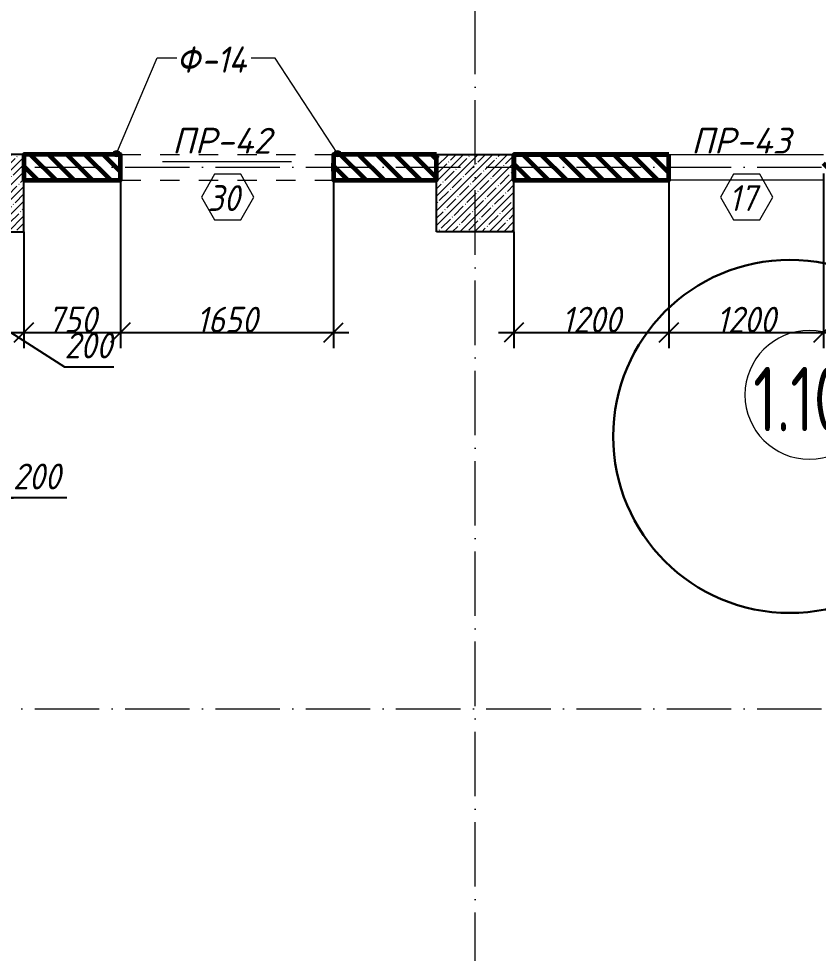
# Model space of a CAD drawing. Header units: millimetres. Extents: x 12986 to 523328, y -9759 to 30092.
# Drawn here: x 91767 to 97967, y 1703 to 8953 of the extents above; entities that cross this region are included whole.
import ezdxf

# ---------------------------------------------------------------- set-up
doc = ezdxf.new("R2010")
doc.units = ezdxf.units.MM
doc.linetypes.add('50_200_ШТРИХ_1Т_ш5_п1_п1_', pattern=[700, 500, -100, 0, -100])
doc.linetypes.add('Штрих короткий', pattern=[300, 150, -150])
doc.layers.add('0)Допникки кружки', color=7, linetype='Continuous', plot=False)
for name, color, linetype, lineweight in [('5) Блок ячеистый', 160, 'Continuous', 60), ('A-ANNO-DIMS', 7, 'Continuous', 9), ('A-AREA-IDEN', 7, 'Continuous', 9), ('A-DETL-2', 7, 'Continuous', 5), ('A-DOOR-2', 7, 'Continuous', 5), ('A-DOOR-3', 7, 'Штрих короткий', 5), ('A-DOOR-IDEN', 7, 'Continuous', 9), ('A-GENM-1', 7, 'Continuous', 25), ('A-GENM-IDEN', 7, 'Continuous', 9), ('A-GLAZ-IDEN', 7, 'Continuous', 9), ('I-WALL', 7, 'Continuous', 5), ('S-COLS', 7, 'Continuous', 9), ('S-COLS-1', 7, 'Continuous', 5), ('S-COLS-2', 7, 'Continuous', 25), ('Оси-2', 7, '50_200_ШТРИХ_1Т_ш5_п1_п1_', 9)]:
    doc.layers.add(name, color=color, linetype=linetype, lineweight=lineweight)
doc.styles.add('ISOCPEUR_I_3', font='isocpeui.ttf', dxfattribs={"width": 0.9, "height": 200})
doc.styles.add('ISOCPEUR_I_5', font='isocpeui.ttf', dxfattribs={"height": 200})
doc.styles.add('СПДС', font='ГОСТ тип А.ttf', dxfattribs={"width": 0.9})
doc.dimstyles.new('ISO-2_0_0_9К_СРЕДНИЙ_6', dxfattribs={"dimscale": 304.8, "dimtxt": 199.196235, "dimasz": 0.492126, "dimexe": 0.393701, "dimexo": 0, "dimgap": 0, "dimtad": 1, "dimdec": 0, "dimzin": 0, "dimdsep": 46, "dimtxsty": 'ISOCPEUR_I_3', "dimblk1": 'OBLIQUE', "dimblk2": 'OBLIQUE', "dimsah": 1, "dimcen": 0.09, "dimdle": 0.393701, "dimazin": 0, "dimtfac": 1, "dimtdec": 4, "dimtix": 1, "dimtmove": 1, "dimatfit": 3, "dimfxl": 1, "dimtvp": 1, "dimtolj": 1, "dimtzin": 0, "dimarcsym": 2})
doc.dimstyles.new('ISO-2_0_0_9К_СРЕДНИЙ_7', dxfattribs={"dimscale": 304.8, "dimtxt": 199.196235, "dimasz": 0.492126, "dimexe": 0.393701, "dimexo": 0, "dimgap": 0, "dimtad": 1, "dimdec": 0, "dimzin": 0, "dimdsep": 46, "dimtxsty": 'ISOCPEUR_I_3', "dimblk1": 'OBLIQUE', "dimblk2": 'OBLIQUE', "dimsah": 1, "dimcen": 0.09, "dimdle": 0.393701, "dimazin": 0, "dimtfac": 1, "dimtdec": 4, "dimtix": 1, "dimtmove": 0, "dimatfit": 3, "dimfxl": 1, "dimtvp": 1, "dimtolj": 1, "dimtzin": 0, "dimarcsym": 2})
pattern_1 = [(135, (61996.89, 0), (-70.71068, -70.71068), [])]

# ---------------------------------------------------------------- blocks, each defined once
blk = doc.blocks.new('BSC_Колонна _Прямоугольная - 600х600-23286269-АР1_Кладочный план 1 этажа')
at = {"layer": 'S-COLS-1'}
h = blk.add_hatch(dxfattribs=at)
h.set_pattern_fill('FP_7', color=256, style=0, pattern_type=2)
h.set_pattern_definition([(45, (-29510, -7600), (-57.02463, 57.02463), []), (45, (-29452.98, -7600), (-57.02463, 57.02463), [100.806, -20.161, 3.353, -16.808])])
h.paths.add_polyline_path([(-300, -300), (300, -300), (300, 300), (-300, 300)], flags=0)
at = {"layer": 'S-COLS-2'}
for p, q in [((300, 300), (-300, 300)), ((-300, 300), (-300, -300)), ((300, -300), (300, 300)), ((-300, -300), (300, -300))]:
    blk.add_line(p, q, dxfattribs=at)
blk = doc.blocks.new('Проем_Дверь_БезПР - 1650х2400h витражный-V81-АР1_Кладочный план 1 этажа')
at = {"layer": 'A-DOOR-3'}
for p, q in [((819, 100), (-819, 100)), ((819, -100), (-819, -100))]:
    blk.add_line(p, q, dxfattribs=at)
blk = doc.blocks.new('Фахверк_СКБ_Уголок - Ф-14_200х4010 h _потолок _3_880_-26977327-АР1_Кладочный план 1 этажа')
at = {"layer": 'A-GENM-1'}
for p, q in [((200, 156), (125, 156)), ((125, 156), (125, 81)), ((131, 81), (131, 150)), ((131, 150), (200, 150)), ((200, 150), (200, 156)), ((125, 81), (131, 81)), ((131, 19), (125, 19)), ((125, 19), (125, -56)), ((131, -50), (131, 19)), ((125, -56), (200, -56)), ((200, -50), (131, -50)), ((200, -56), (200, -50))]:
    blk.add_line(p, q, dxfattribs=at)
blk = doc.blocks.new('AAR_СКБ_Марка_Двери_Перемычка и проем - Марка перемычки и проема-25306769-АР1_Кладочный план 1 этажа')
at = {"layer": 'A-DOOR-IDEN'}
for p, q in [((-5, 0), (5, 0)), ((-0.968, -0.984), (-1.986, -2.747)), ((1.067, -0.984), (-0.968, -0.984)), ((2.085, -2.747), (1.067, -0.984)), ((-1.986, -2.747), (-0.968, -4.509)), ((1.067, -4.509), (2.085, -2.747)), ((-0.968, -4.509), (1.067, -4.509))]:
    blk.add_line(p, q, dxfattribs=at)
blk = doc.blocks.new('AAR_СКБ_Марка_Окна_Перемычка и проем - Марка проема-25443838-АР1_Кладочный план 1 этажа')
at = {"layer": 'A-GLAZ-IDEN'}
for p, q in [((-0.968, -0.984), (-1.986, -2.747)), ((1.067, -0.984), (-0.968, -0.984)), ((2.085, -2.747), (1.067, -0.984)), ((-1.986, -2.747), (-0.968, -4.509)), ((1.067, -4.509), (2.085, -2.747)), ((-0.968, -4.509), (1.067, -4.509))]:
    blk.add_line(p, q, dxfattribs=at)
blk = doc.blocks.new('_Oblique')
at = {"color": 0, "linetype": 'ByBlock', "lineweight": -2}
blk.add_line((-0.5, -0.5), (0.5, 0.5), dxfattribs=at)
blk = doc.blocks.new('DIMBLOCK733-АР1_Кладочный план 1 этажа')
at = {"layer": 'A-ANNO-DIMS', "color": 0, "lineweight": -2, "transparency": 16777216}
for p, q in [((91406.6, 5341.4), (91406.6, 5115.3)), ((91606.6, 5341.4), (91606.6, 5115.3)), ((91286.6, 5235.3), (91726.6, 5235.3)), ((92140.5, 5235.3), (91606.6, 5235.3))]:
    blk.add_line(p, q, dxfattribs=at)
at = {"layer": 'Defpoints', "color": 0, "transparency": 16777216}
for p in [(91406.6, 5341.4), (91606.6, 5341.4), (91606.6, 5235.3)]:
    blk.add_point(p, dxfattribs=at)
at = {"layer": 'A-ANNO-DIMS', "color": 0, "lineweight": -2, "transparency": 16777216, "xscale": 150, "yscale": 150, "zscale": 150, "rotation": 180}
blk.add_blockref('_Oblique', (91406.6, 5235.3), dxfattribs=at)
at = {"layer": 'A-ANNO-DIMS', "color": 0, "lineweight": -2, "transparency": 16777216, "xscale": 150, "yscale": 150, "zscale": 150}
blk.add_blockref('_Oblique', (91606.6, 5235.3), dxfattribs=at)
at = {"layer": 'A-ANNO-DIMS', "color": 0, "transparency": 16777216, "insert": (91721.8, 5502), "char_height": 200, "width": 455.087, "attachment_point": 1, "line_spacing_factor": 1.149209, "style": 'ISOCPEUR_I_3'}
blk.add_mtext('\\A1;200', dxfattribs=at)
blk = doc.blocks.new('DIMBLOCK740-АР1_Кладочный план 1 этажа')
at = {"layer": 'A-ANNO-DIMS', "color": 0, "lineweight": -2, "transparency": 16777216}
for p, q in [((96806.9, 7750.7), (96806.9, 6398.2)), ((95606.9, 7300), (95606.9, 6398.2)), ((95486.9, 6518.2), (96926.9, 6518.2))]:
    blk.add_line(p, q, dxfattribs=at)
at = {"layer": 'Defpoints', "color": 0, "transparency": 16777216}
for p in [(96806.9, 7750.7), (95606.9, 7300), (96806.9, 6518.2)]:
    blk.add_point(p, dxfattribs=at)
at = {"layer": 'A-ANNO-DIMS', "color": 0, "lineweight": -2, "transparency": 16777216, "xscale": 150, "yscale": 150, "zscale": 150, "rotation": 180}
blk.add_blockref('_Oblique', (95606.9, 6518.2), dxfattribs=at)
at = {"layer": 'A-ANNO-DIMS', "color": 0, "lineweight": -2, "transparency": 16777216, "xscale": 150, "yscale": 150, "zscale": 150}
blk.add_blockref('_Oblique', (96806.9, 6518.2), dxfattribs=at)
at = {"layer": 'A-ANNO-DIMS', "color": 0, "transparency": 16777216, "insert": (96206.9, 6618.2), "char_height": 200, "width": 560.814, "attachment_point": 5, "style": 'ISOCPEUR_I_3'}
blk.add_mtext('\\A1;1200', dxfattribs=at)
blk = doc.blocks.new('DIMBLOCK741-АР1_Кладочный план 1 этажа')
at = {"layer": 'A-ANNO-DIMS', "color": 0, "lineweight": -2, "transparency": 16777216}
for p, q in [((96806.9, 7750.7), (96806.9, 6398.2)), ((98006.9, 7750.7), (98006.9, 6398.2)), ((96686.9, 6518.2), (98126.9, 6518.2))]:
    blk.add_line(p, q, dxfattribs=at)
at = {"layer": 'Defpoints', "color": 0, "transparency": 16777216}
for p in [(96806.9, 7750.7), (98006.9, 7750.7), (98006.9, 6518.2)]:
    blk.add_point(p, dxfattribs=at)
at = {"layer": 'A-ANNO-DIMS', "color": 0, "lineweight": -2, "transparency": 16777216, "xscale": 150, "yscale": 150, "zscale": 150, "rotation": 180}
blk.add_blockref('_Oblique', (96806.9, 6518.2), dxfattribs=at)
at = {"layer": 'A-ANNO-DIMS', "color": 0, "lineweight": -2, "transparency": 16777216, "xscale": 150, "yscale": 150, "zscale": 150}
blk.add_blockref('_Oblique', (98006.9, 6518.2), dxfattribs=at)
at = {"layer": 'A-ANNO-DIMS', "color": 0, "transparency": 16777216, "insert": (97406.9, 6618.2), "char_height": 200, "width": 560.814, "attachment_point": 5, "style": 'ISOCPEUR_I_3'}
blk.add_mtext('\\A1;1200', dxfattribs=at)
blk = doc.blocks.new('DIMBLOCK781-АР1_Кладочный план 1 этажа')
at = {"layer": 'A-ANNO-DIMS', "color": 0, "lineweight": -2, "transparency": 16777216}
for p, q in [((91806.9, 7300), (91806.9, 6398.2)), ((91606.6, 6624.2), (91606.6, 6398.2)), ((91486.6, 6518.2), (91926.9, 6518.2)), ((91706.8, 6518.2), (92121.5, 6251.3)), ((92121.5, 6251.3), (92503.9, 6251.3))]:
    blk.add_line(p, q, dxfattribs=at)
at = {"layer": 'Defpoints', "color": 0, "transparency": 16777216}
for p in [(91806.9, 7300), (91606.6, 6624.2), (91806.9, 6518.2)]:
    blk.add_point(p, dxfattribs=at)
at = {"layer": 'A-ANNO-DIMS', "color": 0, "lineweight": -2, "transparency": 16777216, "xscale": 150, "yscale": 150, "zscale": 150, "rotation": 180}
blk.add_blockref('_Oblique', (91606.6, 6518.2), dxfattribs=at)
at = {"layer": 'A-ANNO-DIMS', "color": 0, "lineweight": -2, "transparency": 16777216, "xscale": 150, "yscale": 150, "zscale": 150}
blk.add_blockref('_Oblique', (91806.9, 6518.2), dxfattribs=at)
at = {"layer": 'A-ANNO-DIMS', "color": 0, "transparency": 16777216, "insert": (92121.5, 6518), "char_height": 200, "width": 455.087, "attachment_point": 1, "line_spacing_factor": 1.149209, "style": 'ISOCPEUR_I_3'}
blk.add_mtext('\\A1;200', dxfattribs=at)
blk = doc.blocks.new('DIMBLOCK782-АР1_Кладочный план 1 этажа')
at = {"layer": 'A-ANNO-DIMS', "color": 0, "lineweight": -2, "transparency": 16777216}
for p, q in [((92556.9, 7700), (92556.9, 6398.2)), ((91806.9, 7300), (91806.9, 6398.2)), ((91686.9, 6518.2), (92676.9, 6518.2))]:
    blk.add_line(p, q, dxfattribs=at)
at = {"layer": 'Defpoints', "color": 0, "transparency": 16777216}
for p in [(92556.9, 7700), (91806.9, 7300), (92556.9, 6518.2)]:
    blk.add_point(p, dxfattribs=at)
at = {"layer": 'A-ANNO-DIMS', "color": 0, "lineweight": -2, "transparency": 16777216, "xscale": 150, "yscale": 150, "zscale": 150, "rotation": 180}
blk.add_blockref('_Oblique', (91806.9, 6518.2), dxfattribs=at)
at = {"layer": 'A-ANNO-DIMS', "color": 0, "lineweight": -2, "transparency": 16777216, "xscale": 150, "yscale": 150, "zscale": 150}
blk.add_blockref('_Oblique', (92556.9, 6518.2), dxfattribs=at)
at = {"layer": 'A-ANNO-DIMS', "color": 0, "transparency": 16777216, "insert": (92181.9, 6619.4), "char_height": 200, "width": 455.087, "attachment_point": 5, "style": 'ISOCPEUR_I_3'}
blk.add_mtext('\\A1;750', dxfattribs=at)
blk = doc.blocks.new('DIMBLOCK783-АР1_Кладочный план 1 этажа')
at = {"layer": 'A-ANNO-DIMS', "color": 0, "lineweight": -2, "transparency": 16777216}
for p, q in [((92556.9, 7700), (92556.9, 6398.2)), ((94206.9, 7700), (94206.9, 6398.2)), ((92436.9, 6518.2), (94326.9, 6518.2))]:
    blk.add_line(p, q, dxfattribs=at)
at = {"layer": 'Defpoints', "color": 0, "transparency": 16777216}
for p in [(92556.9, 7700), (94206.9, 7700), (94206.9, 6518.2)]:
    blk.add_point(p, dxfattribs=at)
at = {"layer": 'A-ANNO-DIMS', "color": 0, "lineweight": -2, "transparency": 16777216, "xscale": 150, "yscale": 150, "zscale": 150, "rotation": 180}
blk.add_blockref('_Oblique', (92556.9, 6518.2), dxfattribs=at)
at = {"layer": 'A-ANNO-DIMS', "color": 0, "lineweight": -2, "transparency": 16777216, "xscale": 150, "yscale": 150, "zscale": 150}
blk.add_blockref('_Oblique', (94206.9, 6518.2), dxfattribs=at)
at = {"layer": 'A-ANNO-DIMS', "color": 0, "transparency": 16777216, "insert": (93381.9, 6618.2), "char_height": 200, "width": 560.814, "attachment_point": 5, "style": 'ISOCPEUR_I_3'}
blk.add_mtext('\\A1;1650', dxfattribs=at)
blk = doc.blocks.new('Марка_Помещения - Номер-25198446-Объем проектирования 1 этажа')
at = {"layer": 'A-AREA-IDEN'}
for start, end in [(360, 180), (180, 360)]:
    blk.add_arc((0, 0), 2.5, start, end, dxfattribs=at)

msp = doc.modelspace()

# ---------------------------------------------------------------- hatches: boundary and pattern name
at = {"layer": '5) Блок ячеистый'}
h = msp.add_hatch(dxfattribs=at)
h.set_pattern_fill('FP_3', color=256, style=0, pattern_type=2)
h.set_pattern_definition(pattern_1)
h.paths.add_polyline_path([(92556.89326, 7700.00001), (92556.89326, 7900.00001), (91806.89374, 7899.9315), (91806.89374, 7700.00001), (92487.89326, 7700.00001)], flags=0)
h.paths.add_polyline_path([(94275.89326, 7700.00001), (95006.89326, 7700.00001), (95006.89326, 7900.00001), (94206.89326, 7900.00001), (94206.89326, 7700.00001)], flags=0)
h = msp.add_hatch(dxfattribs=at)
h.set_pattern_fill('FP_3', color=256, style=0, pattern_type=2)
h.set_pattern_definition(pattern_1)
h.paths.add_polyline_path([(99286.89326, 7700.00001), (99986.89326, 7700.00001), (99986.89326, 7900.00001), (98117.42974, 7900.00001), (98117.42974, 7700.00001), (99206.89326, 7700.00001)], flags=0)
h.paths.add_polyline_path([(96228.99297, 7700.00001), (96606.19328, 7700.00001), (96606.19328, 7900.00001), (95606.89326, 7900.00001), (95606.89326, 7700.00001)], flags=0)
h = msp.add_hatch(dxfattribs=at)
h.set_pattern_fill('FP_3', color=256, style=0, pattern_type=2)
h.set_pattern_definition(pattern_1)
h.paths.add_polyline_path([(98117.42974, 7700.00001), (98117.42974, 7900.00001), (98006.89326, 7900.00001), (98006.89326, 7700.00001)], flags=0)
h.paths.add_polyline_path([(96606.19328, 7700.00001), (96806.89326, 7700.00001), (96806.89326, 7900.00001), (96606.19328, 7900.00001)], flags=0)
at = {"layer": 'A-GENM-IDEN'}
h = msp.add_hatch(color=256, dxfattribs=at)
edge = h.paths.add_edge_path(flags=0)
edge.add_arc((92525.39326, 7906.00001), 25, 0, 360)
h = msp.add_hatch(color=256, dxfattribs=at)
edge = h.paths.add_edge_path(flags=0)
edge.add_arc((94238.39326, 7906.00001), 25, 0, 360)
at = {"layer": 'S-COLS-1'}
h = msp.add_hatch(dxfattribs=at)
h.set_pattern_fill('FP_1', color=256, style=0, pattern_type=2)
h.set_pattern_definition([(45, (61996.89, 0), (-57.02463, 57.02463), []), (45, (62053.92, 0), (-57.02463, 57.02463), [100.806, -20.161, 3.353, -16.808])])
h.paths.add_polyline_path([(95006.89326, 7300.00001), (95606.89326, 7300.00001), (95606.89326, 7900.00001), (95006.89326, 7900.00001)], flags=0)

# ---------------------------------------------------------------- linework, layer by layer
at = {"layer": '0)Допникки кружки', "color": 6, "lineweight": 30}
msp.add_circle((97746.38563, 5712.38563), 1369.38563, dxfattribs=at)
at = {"layer": '5) Блок ячеистый'}
for p, q in [((92487.89326, 7900.00001), (91806.89374, 7900.00001)), ((92556.89326, 7769.00001), (92556.89326, 7831.00001)), ((94206.89326, 7769.00001), (94206.89326, 7831.00001)), ((95006.89326, 7900.00001), (94275.89326, 7900.00001)), ((95006.89326, 7700.00001), (95006.89326, 7900.00001)), ((95606.89326, 7900.00001), (96806.89326, 7900.00001)), ((95606.89326, 7700.00001), (95606.89326, 7900.00001)), ((96806.89326, 7700.00001), (96806.89326, 7900.00001)), ((91806.89374, 7700.00001), (92487.89326, 7700.00001)), ((94275.89326, 7700.00001), (95006.89326, 7700.00001)), ((95606.89326, 7700.00001), (96806.89326, 7700.00001))]:
    msp.add_line(p, q, dxfattribs=at)
for points in [[(92556.89326, 7900.00001), (91806.89374, 7900.00001), (91806.89374, 7700.00001), (92556.89326, 7700.00001)], [(95006.89326, 7900.00001), (94206.89326, 7900.00001), (94206.89326, 7700.00001), (95006.89326, 7700.00001)], [(96806.89326, 7900.00001), (95606.89326, 7900.00001), (95606.89326, 7700.00001), (96806.89326, 7700.00001)]]:
    msp.add_lwpolyline(points, close=True, dxfattribs=at)
at = {"layer": 'A-DETL-2'}
msp.add_line((96806.89326, 7900.00001), (98006.89326, 7900.00001), dxfattribs=at)
at = {"layer": 'A-GENM-IDEN'}
for p, q in [((92525.39326, 7906.00001), (92841.04247, 8649.6821)), ((92841.04247, 8649.6821), (92991.99683, 8649.6821)), ((93755.45371, 8645.80094), (93569.79683, 8645.80094)), ((94238.39326, 7906.00001), (93755.45371, 8645.80094))]:
    msp.add_line(p, q, dxfattribs=at)
for centre in [(92525.39326, 7906.00001), (94238.39326, 7906.00001)]:
    msp.add_circle(centre, 25, dxfattribs=at)
at = {"layer": 'I-WALL'}
for p, q in [((96806.89326, 7900.00001), (96831.89326, 7900.00001)), ((98006.89326, 7700.00001), (96806.89326, 7700.00001))]:
    msp.add_line(p, q, dxfattribs=at)
at = {"layer": 'S-COLS-2'}
for p, q in [((95006.89326, 7300.00001), (95006.89326, 7900.00001)), ((95006.89326, 7900.00001), (95606.89326, 7900.00001)), ((95606.89326, 7300.00001), (95606.89326, 7900.00001)), ((95606.89326, 7300.00001), (95006.89326, 7300.00001))]:
    msp.add_line(p, q, dxfattribs=at)
at = {"layer": 'Оси-2'}
for p, q in [((95306.89325, -4080), (95306.89325, 28636.94316)), ((57586.89328, 7800), (187948.52131, 7800)), ((57586.89328, 3600), (187948.52131, 3600))]:
    msp.add_line(p, q, dxfattribs=at)

# ---------------------------------------------------------------- block references
at = {"layer": 'A-AREA-IDEN', "xscale": 199.9999999999999, "yscale": 199.9999999999999, "zscale": 199.9999999999999}
msp.add_blockref('Марка_Помещения - Номер-25198446-Объем проектирования 1 этажа', (97897.99014, 6035.11748), dxfattribs=at)
at = {"layer": 'A-DOOR-2', "rotation": 180}
msp.add_blockref('Проем_Дверь_БезПР - 1650х2400h витражный-V81-АР1_Кладочный план 1 этажа', (93381.89326, 7800.00001), dxfattribs=at)
at = {"layer": 'A-DOOR-IDEN', "xscale": 99.99999999999993, "yscale": 99.99999999999993, "zscale": 99.99999999999993}
msp.add_blockref('AAR_СКБ_Марка_Двери_Перемычка и проем - Марка перемычки и проема-25306769-АР1_Кладочный план 1 этажа', (93381.89326, 7843.96193), dxfattribs=at)
at = {"layer": 'A-GENM-1', "rotation": 180}
msp.add_blockref('Фахверк_СКБ_Уголок - Ф-14_200х4010 h _потолок _3_880_-26977327-АР1_Кладочный план 1 этажа', (92687.89326, 7850.00001), dxfattribs=at)
at = {"layer": 'A-GENM-1'}
msp.add_blockref('Фахверк_СКБ_Уголок - Ф-14_200х4010 h _потолок _3_880_-26977327-АР1_Кладочный план 1 этажа', (94075.89326, 7750.00001), dxfattribs=at)
at = {"layer": 'A-GLAZ-IDEN', "xscale": 99.99999999999993, "yscale": 99.99999999999993, "zscale": 99.99999999999993}
msp.add_blockref('AAR_СКБ_Марка_Окна_Перемычка и проем - Марка проема-25443838-АР1_Кладочный план 1 этажа', (97406.89326, 7843.96193), dxfattribs=at)
at = {"layer": 'S-COLS'}
msp.add_blockref('BSC_Колонна _Прямоугольная - 600х600-23286269-АР1_Кладочный план 1 этажа', (91506.89374, 7600.00001), dxfattribs=at)

# ---------------------------------------------------------------- texts
at = {"layer": 'A-AREA-IDEN', "insert": (97461.92384, 6252.23609), "char_height": 500, "width": 1096.7085, "attachment_point": 1, "style": 'СПДС'}
msp.add_mtext('1.10', dxfattribs=at)
at = {"layer": 'A-DOOR-IDEN', "insert": (93229.99474, 7661.32056), "char_height": 200, "width": 317.46825, "attachment_point": 1, "style": 'ISOCPEUR_I_3'}
msp.add_mtext('30', dxfattribs=at)
at = {"layer": 'A-GENM-IDEN', "char_height": 200, "attachment_point": 1}
for s, insert, width, style in [('\\fISOCPEUR|b0|i1|c204|p34|;\\W.9;Ф', (92991.99683, 8737.29669), 230.886, 'ISOCPEUR_I_3'), ('\\fISOCPEUR|b0|i1|c204|p34|;\\W.9;Ф', (92991.99683, 8733.41552), 230.886, 'ISOCPEUR_I_3'), ('-14', (93182.49683, 8737.29669), 461.772, 'ISOCPEUR_I_3'), ('-14', (93182.49683, 8733.41552), 461.772, 'ISOCPEUR_I_3'), ('ПР', (92956.10833, 8106.4359), 416.8775, 'ISOCPEUR_I_5'), ('-42', (93300.06667, 8106.4359), 561.18125, 'ISOCPEUR_I_5'), ('ПР', (96981.10833, 8106.4359), 416.8775, 'ISOCPEUR_I_5'), ('-43', (97325.06667, 8106.4359), 561.18125, 'ISOCPEUR_I_5')]:
    msp.add_mtext(s, dxfattribs=dict(at, insert=insert, width=width, style=style))
at = {"layer": 'A-GLAZ-IDEN', "insert": (97272.99474, 7661.32056), "char_height": 200, "width": 274.177125, "attachment_point": 1, "style": 'ISOCPEUR_I_3'}
msp.add_mtext('17', dxfattribs=at)

# ---------------------------------------------------------------- dimensions: what is measured, and where the dimension line sits
at = {"layer": 'A-ANNO-DIMS'}
for base, p1, p2, override, picture, middle in [((92556.89326, 6518.15854), (91806.89374, 7300.00001), (92556.89326, 7700.00001), {"dimpost": '<>', "dimfxl": 849.99958}, 'DIMBLOCK782-АР1_Кладочный план 1 этажа', (92181.8935, 6619.44642)), ((94206.89326, 6518.15854), (92556.89326, 7700.00001), (94206.89326, 7700.00001), {"dimpost": '<>', "dimfxl": 1650}, 'DIMBLOCK783-АР1_Кладочный план 1 этажа', (93381.89326, 6618.15854)), ((96806.89326, 6518.15854), (95606.89326, 7300.00001), (96806.89326, 7750.72624), {"dimpost": '<>', "dimfxl": 1281.855739}, 'DIMBLOCK740-АР1_Кладочный план 1 этажа', (96206.89326, 6618.15854)), ((98006.89326, 6518.15854), (96806.89326, 7750.72624), (98006.89326, 7750.72624), {"dimpost": '<>', "dimfxl": 1200}, 'DIMBLOCK741-АР1_Кладочный план 1 этажа', (97406.89326, 6618.15854))]:
    dim = msp.add_linear_dim(base=base, p1=p1, p2=p2, dimstyle='ISO-2_0_0_9К_СРЕДНИЙ_7', override=override, dxfattribs=at)
    dim.commit()
    dim.dimension.update_dxf_attribs({"geometry": picture, "text_midpoint": middle})
for base, p1, p2, override, picture, middle in [((91806.89374, 6518.15854), (91606.63674, 6624.22456), (91806.89374, 7300.00001), {"dimpost": '<>', "dimfxl": 704.822898}, 'DIMBLOCK781-АР1_Кладочный план 1 этажа', (92121.53593, 6251.29179)), ((91606.63674, 5235.33292), (91406.63674, 5341.39894), (91606.63674, 5341.39894), {"dimpost": '<>', "dimfxl": 200}, 'DIMBLOCK733-АР1_Кладочный план 1 этажа', (91949.34181, 5363.29074))]:
    dim = msp.add_linear_dim(base=base, p1=p1, p2=p2, dimstyle='ISO-2_0_0_9К_СРЕДНИЙ_6', override=override, dxfattribs=at)
    dim.commit()
    dim.dimension.update_dxf_attribs({"geometry": picture, "text_midpoint": middle, "dimtype": 160})

doc.saveas('drawing.dxf')
